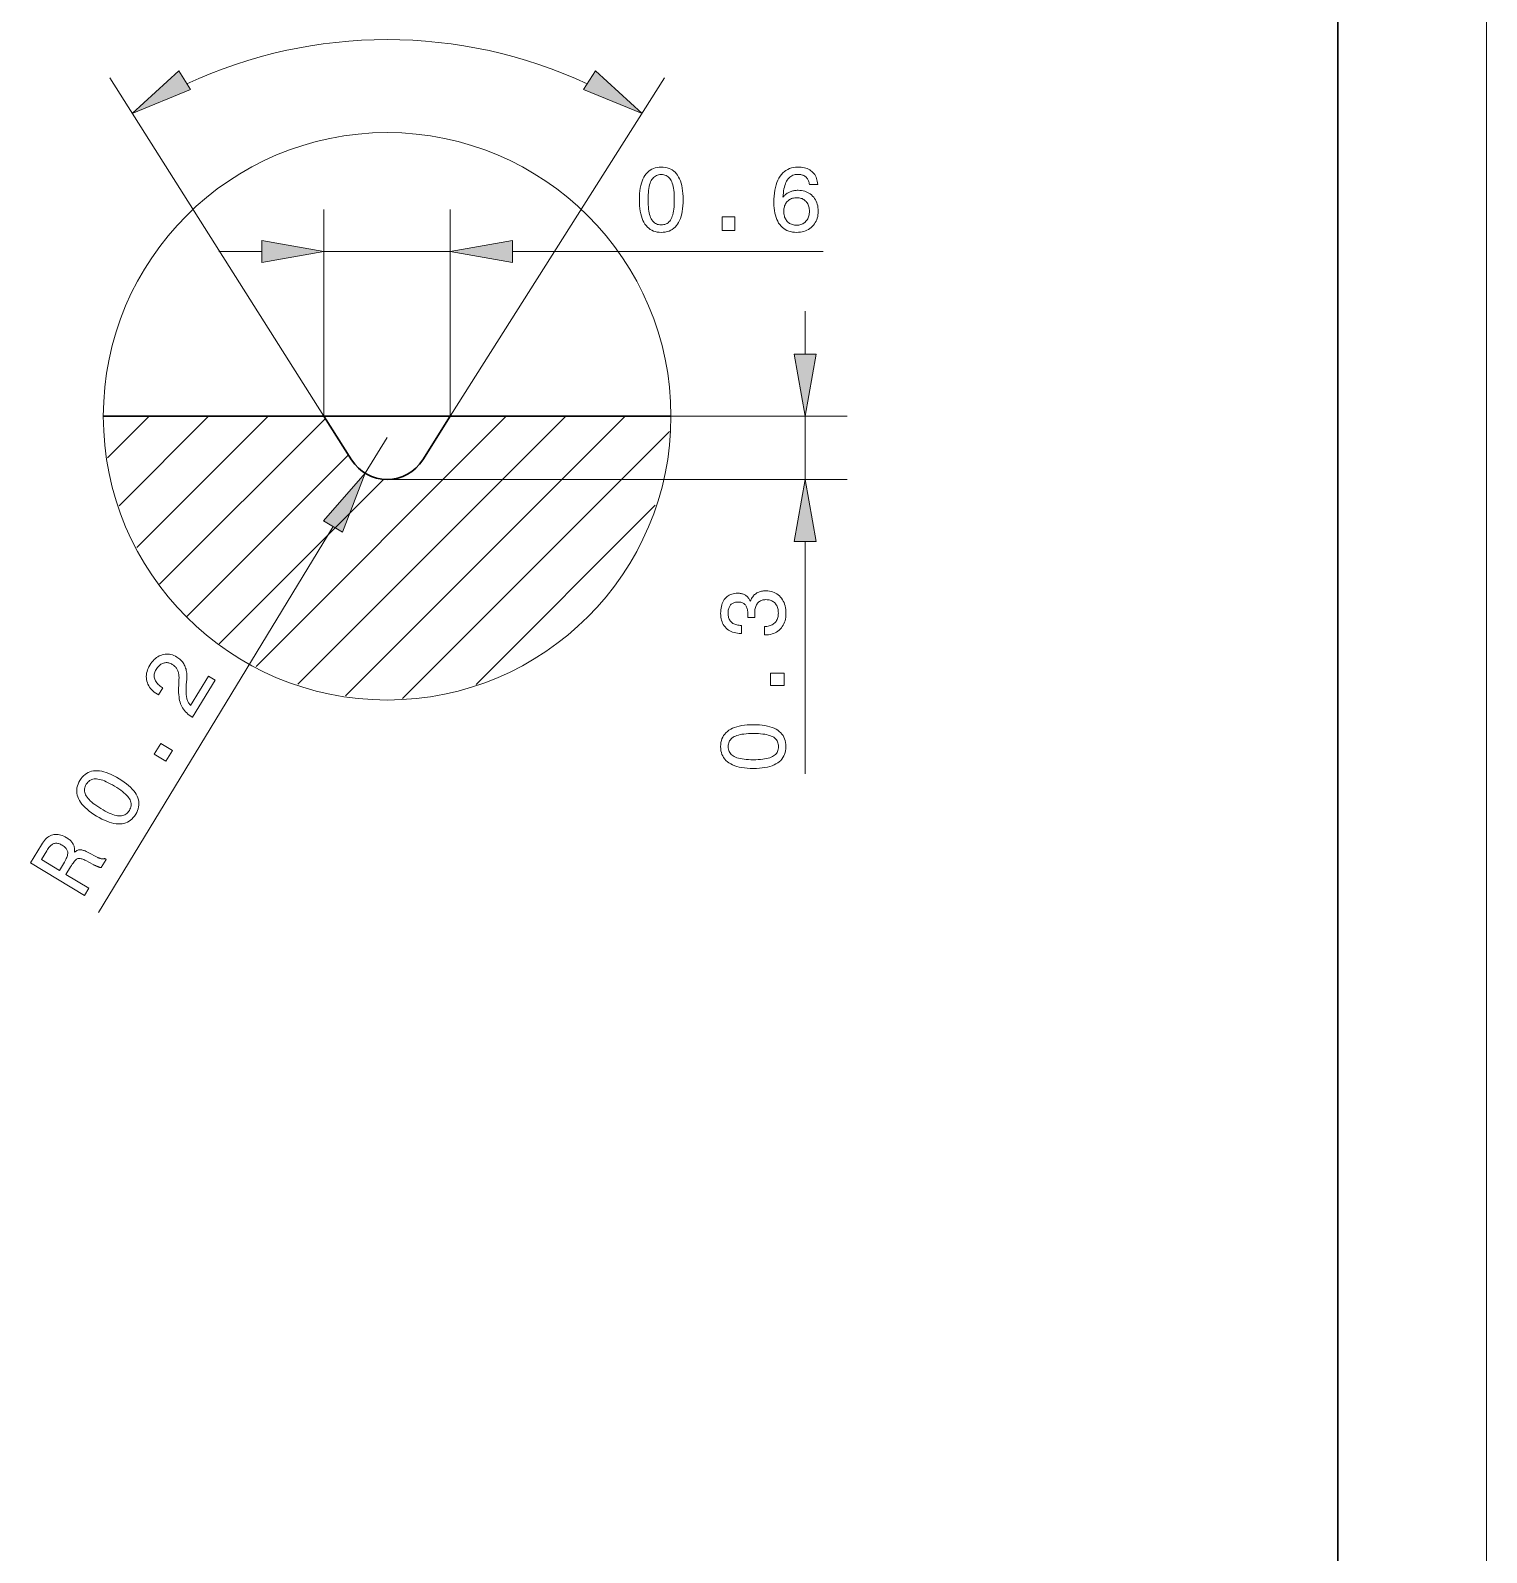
# Model space of a CAD drawing. Extents: x 0 to 594, y 0 to 521.
# Drawn here: x 524.6 to 593.8, y 294.7 to 367 of the extents above; entities that cross this region are included whole.
import ezdxf

# ---------------------------------------------------------------- set-up
doc = ezdxf.new("R2010")
doc.units = 0

msp = doc.modelspace()

# ---------------------------------------------------------------- linework, layer by layer
at = {"color": 7, "lineweight": 13}
msp.add_line((593.818, 0), (593.818, 419.914), dxfattribs=at)
at = {"color": 7, "lineweight": 30}
for p, q in [((586.749, 412.845), (586.749, 7.069)), ((528.094, 348.683), (555.066, 348.683))]:
    msp.add_line(p, q, dxfattribs=at)
at = {"color": 7, "lineweight": 13, "ltscale": 0.475911}
for p, q in [((538.58, 348.683), (528.398, 364.767)), ((544.58, 348.683), (554.761, 364.767))]:
    msp.add_line(p, q, dxfattribs=at)
at = {"color": 5, "lineweight": 13, "ltscale": 0.245795}
for p, q in [((538.58, 348.683), (538.58, 358.514)), ((544.58, 348.683), (544.58, 358.514))]:
    msp.add_line(p, q, dxfattribs=at)
at = {"color": 5, "lineweight": 13, "ltscale": 0.05114}
msp.add_line((533.58, 356.514), (535.625, 356.514), dxfattribs=at)
at = {"color": 5, "lineweight": 13, "ltscale": 0.15}
msp.add_line((538.58, 356.514), (544.58, 356.514), dxfattribs=at)
at = {"color": 5, "lineweight": 13, "ltscale": 0.369221}
msp.add_line((547.534, 356.514), (562.303, 356.514), dxfattribs=at)
at = {"color": 5, "lineweight": 13, "ltscale": 0.051139}
msp.add_line((561.445, 351.637), (561.445, 353.683), dxfattribs=at)
at = {"color": 7, "lineweight": 13, "ltscale": 0.069905}
msp.add_line((528.289, 346.705), (530.266, 348.683), dxfattribs=at)
at = {"color": 7, "lineweight": 13, "ltscale": 0.150263}
msp.add_line((528.845, 344.433), (533.095, 348.683), dxfattribs=at)
at = {"color": 7, "lineweight": 13, "ltscale": 0.22028}
msp.add_line((529.693, 342.452), (535.923, 348.683), dxfattribs=at)
at = {"color": 7, "lineweight": 13, "ltscale": 0.278503}
msp.add_line((530.769, 340.7), (538.646, 348.578), dxfattribs=at)
at = {"color": 7, "lineweight": 13, "ltscale": 0.420281}
msp.add_line((535.349, 336.795), (547.237, 348.683), dxfattribs=at)
at = {"color": 7, "lineweight": 13, "ltscale": 0.450263}
msp.add_line((537.33, 335.947), (550.065, 348.683), dxfattribs=at)
at = {"color": 7, "lineweight": 30, "ltscale": 0.061238}
for p, q in [((539.89, 346.613), (538.58, 348.683)), ((543.27, 346.613), (544.58, 348.683))]:
    msp.add_line(p, q, dxfattribs=at)
at = {"color": 7, "lineweight": 13, "ltscale": 0.469906}
msp.add_line((539.603, 335.392), (552.894, 348.683), dxfattribs=at)
at = {"color": 5, "lineweight": 13, "ltscale": 0.209479}
msp.add_line((555.066, 348.683), (563.445, 348.683), dxfattribs=at)
at = {"color": 5, "lineweight": 13, "ltscale": 0.075}
msp.add_line((561.445, 345.683), (561.445, 348.683), dxfattribs=at)
at = {"color": 5, "lineweight": 13, "ltscale": 0.05}
msp.add_line((541.58, 347.683), (540.542, 345.973), dxfattribs=at)
at = {"color": 7, "lineweight": 13, "ltscale": 0.448509}
msp.add_line((542.308, 335.269), (554.994, 347.954), dxfattribs=at)
at = {"color": 7, "lineweight": 13, "ltscale": 0.27219}
msp.add_line((532.044, 339.147), (539.743, 346.846), dxfattribs=at)
at = {"color": 7, "lineweight": 13, "ltscale": 0.276511}
msp.add_line((533.598, 337.872), (541.419, 345.693), dxfattribs=at)
at = {"color": 5, "lineweight": 13}
for p, q in [((541.58, 345.683), (563.445, 345.683)), ((539.009, 343.448), (527.873, 325.103))]:
    msp.add_line(p, q, dxfattribs=at)
at = {"color": 7, "lineweight": 13, "ltscale": 0.300986}
msp.add_line((545.809, 335.941), (554.322, 344.454), dxfattribs=at)
at = {"color": 5, "lineweight": 13, "ltscale": 0.276097}
msp.add_line((561.445, 331.684), (561.445, 342.728), dxfattribs=at)
at = {"color": 7, "lineweight": 13}
for points in [[(531.686, 365.098), (529.468, 363.078), (532.243, 364.218)], [(550.917, 364.218), (553.692, 363.078), (551.474, 365.098)]]:
    msp.add_lwpolyline(points, close=True, dxfattribs=at)
at = {"color": 5, "lineweight": 13}
for points in [[(553.564, 358.978), (553.567, 359.126), (553.575, 359.267), (553.588, 359.401), (553.607, 359.528), (553.631, 359.648), (553.66, 359.76), (553.694, 359.865), (553.734, 359.963), (553.779, 360.053), (553.83, 360.136), (553.885, 360.212), (553.946, 360.279), (554.011, 360.339), (554.081, 360.39), (554.156, 360.434), (554.236, 360.47), (554.32, 360.498), (554.41, 360.518), (554.504, 360.529), (554.604, 360.533), (554.703, 360.53), (554.798, 360.518), (554.888, 360.498), (554.973, 360.47), (555.053, 360.435), (555.128, 360.392), (555.198, 360.34), (555.263, 360.281), (555.323, 360.214), (555.378, 360.139), (555.428, 360.057), (555.473, 359.967), (555.512, 359.869), (555.546, 359.764), (555.575, 359.652), (555.599, 359.532), (555.617, 359.404), (555.63, 359.27), (555.638, 359.127), (555.641, 358.978), (555.638, 358.828), (555.63, 358.686), (555.617, 358.552), (555.599, 358.425), (555.575, 358.306), (555.546, 358.194), (555.512, 358.089), (555.473, 357.992), (555.428, 357.902), (555.378, 357.82), (555.323, 357.746), (555.263, 357.679), (555.198, 357.62), (555.128, 357.569), (555.053, 357.526), (554.973, 357.491), (554.888, 357.463), (554.798, 357.444), (554.703, 357.432), (554.604, 357.428), (554.504, 357.432), (554.41, 357.444), (554.32, 357.464), (554.236, 357.491), (554.156, 357.527), (554.081, 357.57), (554.011, 357.621), (553.946, 357.68), (553.885, 357.747), (553.83, 357.822), (553.779, 357.905), (553.734, 357.995), (553.694, 358.092), (553.66, 358.196), (553.631, 358.308), (553.607, 358.427), (553.588, 358.554), (553.575, 358.688), (553.567, 358.829)], [(562.037, 359.703), (561.641, 359.703), (561.635, 359.749), (561.627, 359.792), (561.616, 359.833), (561.604, 359.872), (561.589, 359.909), (561.571, 359.944), (561.551, 359.976), (561.529, 360.006), (561.505, 360.034), (561.478, 360.06), (561.45, 360.084), (561.419, 360.105), (561.386, 360.123), (561.351, 360.139), (561.313, 360.153), (561.274, 360.164), (561.233, 360.172), (561.19, 360.179), (561.144, 360.182), (561.097, 360.184), (561.033, 360.181), (560.971, 360.173), (560.913, 360.159), (560.858, 360.14), (560.806, 360.116), (560.758, 360.086), (560.712, 360.051), (560.669, 360.011), (560.63, 359.965), (560.593, 359.914), (560.559, 359.857), (560.529, 359.795), (560.501, 359.727), (560.476, 359.653), (560.454, 359.574), (560.435, 359.49), (560.419, 359.4), (560.406, 359.304), (560.396, 359.202), (560.388, 359.096), (560.414, 359.127), (560.441, 359.157), (560.469, 359.186), (560.499, 359.213), (560.529, 359.238), (560.56, 359.262), (560.593, 359.285), (560.627, 359.305), (560.661, 359.325), (560.697, 359.342), (560.734, 359.358), (560.772, 359.373), (560.811, 359.385), (560.85, 359.396), (560.891, 359.406), (560.932, 359.413), (560.974, 359.419), (561.017, 359.423), (561.061, 359.426), (561.105, 359.427), (561.189, 359.424), (561.269, 359.416), (561.346, 359.402), (561.42, 359.383), (561.491, 359.358), (561.559, 359.328), (561.623, 359.293), (561.684, 359.252), (561.742, 359.206), (561.797, 359.154), (561.847, 359.097), (561.892, 359.037), (561.932, 358.974), (561.967, 358.907), (561.996, 358.837), (562.02, 358.763), (562.038, 358.686), (562.052, 358.605), (562.06, 358.521), (562.062, 358.434), (562.06, 358.346), (562.051, 358.262), (562.037, 358.181), (562.017, 358.103), (561.992, 358.029), (561.961, 357.958), (561.924, 357.89), (561.882, 357.826), (561.834, 357.765), (561.781, 357.707), (561.723, 357.654), (561.661, 357.607), (561.596, 357.565), (561.528, 357.529), (561.456, 357.498), (561.381, 357.473), (561.302, 357.453), (561.219, 357.439), (561.133, 357.431), (561.044, 357.428), (560.941, 357.432), (560.843, 357.443), (560.75, 357.461), (560.662, 357.486), (560.579, 357.519), (560.5, 357.559), (560.427, 357.607), (560.359, 357.661), (560.295, 357.723), (560.237, 357.793), (560.183, 357.869), (560.136, 357.952), (560.094, 358.041), (560.057, 358.136), (560.026, 358.238), (560.001, 358.347), (559.982, 358.461), (559.967, 358.583), (559.959, 358.711), (559.956, 358.845), (559.959, 359.002), (559.968, 359.152), (559.983, 359.295), (560.004, 359.431), (560.031, 359.559), (560.064, 359.68), (560.102, 359.794), (560.147, 359.901), (560.198, 360), (560.255, 360.092), (560.317, 360.176), (560.383, 360.251), (560.455, 360.317), (560.531, 360.374), (560.613, 360.423), (560.699, 360.463), (560.789, 360.494), (560.885, 360.516), (560.985, 360.529), (561.091, 360.533), (561.174, 360.531), (561.254, 360.525), (561.331, 360.514), (561.404, 360.499), (561.473, 360.479), (561.539, 360.455), (561.601, 360.427), (561.66, 360.395), (561.715, 360.358), (561.766, 360.316), (561.813, 360.271), (561.856, 360.222), (561.895, 360.17), (561.928, 360.114), (561.958, 360.054), (561.983, 359.991), (562.003, 359.924), (562.019, 359.854), (562.03, 359.78)], [(553.977, 358.978), (553.979, 358.857), (553.983, 358.743), (553.991, 358.636), (554.002, 358.535), (554.015, 358.441), (554.032, 358.353), (554.052, 358.273), (554.075, 358.198), (554.1, 358.131), (554.129, 358.07), (554.161, 358.015), (554.197, 357.966), (554.236, 357.923), (554.278, 357.886), (554.324, 357.854), (554.373, 357.828), (554.425, 357.808), (554.481, 357.794), (554.541, 357.785), (554.604, 357.782), (554.667, 357.785), (554.726, 357.794), (554.782, 357.808), (554.835, 357.828), (554.884, 357.853), (554.93, 357.885), (554.972, 357.922), (555.01, 357.964), (555.045, 358.013), (555.077, 358.067), (555.105, 358.127), (555.13, 358.194), (555.153, 358.268), (555.172, 358.349), (555.188, 358.437), (555.202, 358.531), (555.212, 358.633), (555.219, 358.741), (555.224, 358.856), (555.225, 358.978), (555.224, 359.1), (555.219, 359.215), (555.212, 359.324), (555.202, 359.425), (555.188, 359.52), (555.172, 359.608), (555.153, 359.689), (555.13, 359.763), (555.105, 359.83), (555.077, 359.89), (555.045, 359.945), (555.01, 359.993), (554.972, 360.036), (554.93, 360.073), (554.884, 360.104), (554.835, 360.13), (554.782, 360.149), (554.726, 360.164), (554.667, 360.172), (554.604, 360.175), (554.541, 360.172), (554.481, 360.164), (554.425, 360.149), (554.373, 360.129), (554.324, 360.103), (554.278, 360.071), (554.236, 360.034), (554.197, 359.991), (554.161, 359.942), (554.129, 359.887), (554.1, 359.826), (554.075, 359.759), (554.052, 359.685), (554.032, 359.604), (554.015, 359.516), (554.002, 359.422), (553.991, 359.321), (553.983, 359.213), (553.979, 359.099)], [(561.645, 358.429), (561.643, 358.487), (561.638, 358.542), (561.63, 358.595), (561.619, 358.645), (561.604, 358.693), (561.587, 358.739), (561.565, 358.782), (561.541, 358.823), (561.513, 358.861), (561.483, 358.897), (561.449, 358.931), (561.414, 358.96), (561.376, 358.987), (561.337, 359.009), (561.295, 359.029), (561.251, 359.044), (561.206, 359.057), (561.158, 359.065), (561.108, 359.071), (561.057, 359.072), (560.999, 359.071), (560.944, 359.066), (560.891, 359.057), (560.841, 359.045), (560.794, 359.029), (560.748, 359.01), (560.706, 358.988), (560.666, 358.962), (560.629, 358.932), (560.594, 358.9), (560.562, 358.864), (560.534, 358.825), (560.509, 358.784), (560.487, 358.741), (560.468, 358.695), (560.453, 358.646), (560.441, 358.595), (560.433, 358.541), (560.428, 358.484), (560.426, 358.425), (560.428, 358.366), (560.433, 358.31), (560.441, 358.256), (560.453, 358.204), (560.468, 358.155), (560.486, 358.108), (560.508, 358.064), (560.532, 358.022), (560.56, 357.983), (560.592, 357.947), (560.626, 357.913), (560.663, 357.883), (560.702, 357.856), (560.743, 357.833), (560.787, 357.814), (560.833, 357.798), (560.881, 357.786), (560.932, 357.777), (560.985, 357.771), (561.04, 357.77), (561.093, 357.771), (561.144, 357.777), (561.193, 357.786), (561.239, 357.799), (561.284, 357.815), (561.327, 357.835), (561.368, 357.859), (561.406, 357.886), (561.443, 357.917), (561.477, 357.952), (561.509, 357.99), (561.538, 358.029), (561.563, 358.072), (561.585, 358.116), (561.603, 358.163), (561.618, 358.211), (561.63, 358.263), (561.638, 358.316), (561.643, 358.372)], [(557.504, 357.514), (557.504, 358.158), (558.101, 358.158), (558.101, 357.514)], [(535.625, 355.994), (538.58, 356.514), (535.625, 357.035)], [(547.534, 357.035), (544.58, 356.514), (547.534, 355.994)], [(560.924, 351.637), (561.445, 348.683), (561.966, 351.637)], [(539.454, 343.177), (540.542, 345.973), (538.564, 343.718)], [(561.966, 342.728), (561.445, 345.683), (560.924, 342.728)], [(559.504, 338.292), (559.504, 338.69), (559.566, 338.693), (559.625, 338.699), (559.681, 338.708), (559.735, 338.721), (559.785, 338.737), (559.833, 338.756), (559.877, 338.778), (559.919, 338.803), (559.958, 338.832), (559.995, 338.864), (560.028, 338.899), (560.057, 338.936), (560.083, 338.977), (560.106, 339.019), (560.125, 339.065), (560.141, 339.113), (560.153, 339.164), (560.162, 339.218), (560.167, 339.274), (560.169, 339.333), (560.167, 339.391), (560.162, 339.446), (560.154, 339.499), (560.143, 339.549), (560.129, 339.597), (560.112, 339.642), (560.091, 339.685), (560.067, 339.725), (560.04, 339.763), (560.01, 339.798), (559.978, 339.83), (559.942, 339.859), (559.905, 339.884), (559.865, 339.906), (559.823, 339.925), (559.778, 339.94), (559.731, 339.952), (559.682, 339.961), (559.63, 339.966), (559.576, 339.968), (559.527, 339.966), (559.48, 339.961), (559.436, 339.952), (559.393, 339.941), (559.353, 339.926), (559.315, 339.907), (559.279, 339.885), (559.246, 339.86), (559.214, 339.832), (559.185, 339.8), (559.158, 339.765), (559.135, 339.727), (559.114, 339.687), (559.095, 339.644), (559.08, 339.598), (559.067, 339.55), (559.057, 339.499), (559.05, 339.445), (559.046, 339.388), (559.045, 339.329), (559.045, 339.32), (559.045, 339.312), (559.045, 339.303), (559.045, 339.294), (559.045, 339.286), (559.046, 339.277), (559.046, 339.268), (559.046, 339.259), (559.047, 339.249), (559.047, 339.24), (559.047, 339.231), (559.048, 339.22), (559.048, 339.21), (559.049, 339.198), (559.05, 339.186), (559.05, 339.174), (559.051, 339.161), (559.052, 339.147), (559.052, 339.133), (559.053, 339.118), (558.714, 339.118), (558.714, 339.127), (558.715, 339.136), (558.715, 339.145), (558.715, 339.154), (558.716, 339.163), (558.716, 339.172), (558.716, 339.181), (558.717, 339.189), (558.717, 339.198), (558.717, 339.207), (558.717, 339.215), (558.717, 339.223), (558.718, 339.231), (558.718, 339.239), (558.718, 339.247), (558.718, 339.255), (558.718, 339.262), (558.718, 339.27), (558.718, 339.277), (558.718, 339.285), (558.717, 339.341), (558.714, 339.395), (558.708, 339.445), (558.7, 339.493), (558.689, 339.538), (558.677, 339.579), (558.662, 339.618), (558.645, 339.654), (558.625, 339.686), (558.603, 339.716), (558.579, 339.742), (558.552, 339.766), (558.523, 339.787), (558.492, 339.805), (558.458, 339.821), (558.422, 339.833), (558.383, 339.843), (558.342, 339.85), (558.298, 339.854), (558.252, 339.856), (558.208, 339.854), (558.165, 339.85), (558.125, 339.844), (558.087, 339.834), (558.051, 339.822), (558.017, 339.807), (557.985, 339.789), (557.955, 339.769), (557.928, 339.746), (557.902, 339.72), (557.879, 339.691), (557.858, 339.661), (557.84, 339.628), (557.824, 339.592), (557.81, 339.554), (557.799, 339.514), (557.791, 339.471), (557.785, 339.426), (557.781, 339.379), (557.78, 339.329), (557.782, 339.273), (557.786, 339.22), (557.795, 339.169), (557.806, 339.121), (557.82, 339.077), (557.838, 339.034), (557.859, 338.995), (557.884, 338.958), (557.911, 338.925), (557.942, 338.893), (557.976, 338.865), (558.013, 338.84), (558.053, 338.818), (558.096, 338.798), (558.143, 338.782), (558.192, 338.769), (558.244, 338.758), (558.299, 338.751), (558.357, 338.746), (558.419, 338.745), (558.419, 338.361), (558.389, 338.361), (558.303, 338.364), (558.22, 338.371), (558.141, 338.384), (558.065, 338.402), (557.993, 338.425), (557.925, 338.453), (557.86, 338.487), (557.799, 338.525), (557.741, 338.569), (557.687, 338.617), (557.638, 338.67), (557.593, 338.727), (557.554, 338.787), (557.52, 338.851), (557.491, 338.918), (557.468, 338.989), (557.449, 339.063), (557.436, 339.141), (557.428, 339.223), (557.426, 339.308), (557.428, 339.398), (557.434, 339.483), (557.445, 339.565), (557.46, 339.642), (557.479, 339.716), (557.502, 339.785), (557.53, 339.85), (557.562, 339.911), (557.598, 339.968), (557.639, 340.02), (557.683, 340.068), (557.731, 340.111), (557.782, 340.149), (557.836, 340.182), (557.894, 340.21), (557.955, 340.233), (558.019, 340.25), (558.087, 340.263), (558.159, 340.271), (558.233, 340.273), (558.276, 340.272), (558.318, 340.269), (558.358, 340.265), (558.397, 340.258), (558.435, 340.249), (558.471, 340.239), (558.506, 340.226), (558.54, 340.212), (558.573, 340.196), (558.604, 340.177), (558.634, 340.157), (558.663, 340.135), (558.69, 340.112), (558.716, 340.086), (558.74, 340.058), (558.762, 340.029), (558.784, 339.998), (558.803, 339.965), (558.821, 339.93), (558.838, 339.894), (558.857, 339.941), (558.878, 339.986), (558.9, 340.029), (558.925, 340.069), (558.952, 340.107), (558.98, 340.143), (559.011, 340.176), (559.043, 340.207), (559.078, 340.235), (559.114, 340.262), (559.153, 340.285), (559.193, 340.307), (559.235, 340.326), (559.278, 340.342), (559.324, 340.356), (559.371, 340.367), (559.419, 340.376), (559.47, 340.382), (559.522, 340.386), (559.576, 340.387), (559.661, 340.384), (559.742, 340.375), (559.82, 340.361), (559.895, 340.34), (559.966, 340.313), (560.033, 340.281), (560.098, 340.242), (560.158, 340.198), (560.216, 340.148), (560.27, 340.092), (560.319, 340.031), (560.364, 339.966), (560.403, 339.897), (560.437, 339.825), (560.466, 339.748), (560.489, 339.668), (560.508, 339.584), (560.521, 339.496), (560.529, 339.404), (560.531, 339.308), (560.528, 339.217), (560.52, 339.13), (560.507, 339.046), (560.488, 338.967), (560.463, 338.891), (560.433, 338.819), (560.398, 338.75), (560.357, 338.686), (560.311, 338.625), (560.259, 338.568), (560.203, 338.515), (560.143, 338.468), (560.08, 338.427), (560.013, 338.391), (559.942, 338.361), (559.868, 338.336), (559.79, 338.316), (559.708, 338.303), (559.623, 338.294), (559.534, 338.292)], [(532.333, 334.378), (532.322, 334.384), (532.249, 334.431), (532.18, 334.48), (532.115, 334.532), (532.055, 334.585), (532, 334.64), (531.95, 334.697), (531.904, 334.757), (531.863, 334.818), (531.826, 334.881), (531.794, 334.946), (531.766, 335.015), (531.742, 335.09), (531.722, 335.171), (531.704, 335.257), (531.691, 335.348), (531.681, 335.446), (531.674, 335.549), (531.671, 335.657), (531.672, 335.771), (531.676, 335.891), (531.689, 336.181), (531.691, 336.233), (531.691, 336.282), (531.689, 336.33), (531.685, 336.376), (531.68, 336.42), (531.672, 336.462), (531.663, 336.503), (531.652, 336.541), (531.639, 336.578), (531.625, 336.613), (531.608, 336.646), (531.59, 336.679), (531.569, 336.71), (531.546, 336.739), (531.522, 336.768), (531.495, 336.795), (531.466, 336.821), (531.436, 336.846), (531.403, 336.87), (531.368, 336.892), (531.328, 336.915), (531.287, 336.934), (531.246, 336.949), (531.205, 336.961), (531.163, 336.969), (531.122, 336.973), (531.08, 336.973), (531.039, 336.97), (530.997, 336.963), (530.955, 336.952), (530.913, 336.937), (530.873, 336.919), (530.835, 336.898), (530.798, 336.874), (530.762, 336.845), (530.727, 336.814), (530.694, 336.779), (530.662, 336.741), (530.632, 336.699), (530.603, 336.654), (530.576, 336.607), (530.555, 336.561), (530.537, 336.515), (530.525, 336.468), (530.516, 336.422), (530.512, 336.376), (530.512, 336.329), (530.516, 336.283), (530.525, 336.237), (530.539, 336.191), (530.556, 336.145), (530.577, 336.101), (530.603, 336.058), (530.632, 336.016), (530.666, 335.976), (530.703, 335.937), (530.745, 335.899), (530.79, 335.862), (530.84, 335.826), (530.893, 335.792), (530.924, 335.773), (530.72, 335.438), (530.668, 335.47), (530.59, 335.52), (530.518, 335.573), (530.453, 335.629), (530.393, 335.687), (530.34, 335.748), (530.292, 335.811), (530.252, 335.877), (530.217, 335.946), (530.188, 336.017), (530.166, 336.09), (530.15, 336.166), (530.14, 336.241), (530.138, 336.317), (530.142, 336.393), (530.153, 336.47), (530.17, 336.547), (530.195, 336.625), (530.226, 336.703), (530.264, 336.781), (530.308, 336.86), (530.355, 336.933), (530.405, 337), (530.457, 337.062), (530.512, 337.119), (530.569, 337.17), (530.628, 337.216), (530.69, 337.256), (530.754, 337.29), (530.821, 337.32), (530.891, 337.344), (530.961, 337.361), (531.031, 337.373), (531.101, 337.379), (531.171, 337.378), (531.24, 337.371), (531.31, 337.357), (531.379, 337.338), (531.448, 337.312), (531.517, 337.279), (531.585, 337.241), (531.637, 337.208), (531.685, 337.173), (531.731, 337.136), (531.773, 337.097), (531.813, 337.056), (531.85, 337.013), (531.883, 336.968), (531.914, 336.922), (531.942, 336.873), (531.966, 336.822), (531.988, 336.77), (532.007, 336.715), (532.023, 336.658), (532.037, 336.598), (532.047, 336.537), (532.055, 336.473), (532.06, 336.407), (532.062, 336.338), (532.061, 336.268), (532.058, 336.195), (532.036, 335.912), (532.032, 335.833), (532.029, 335.757), (532.027, 335.686), (532.027, 335.618), (532.028, 335.554), (532.031, 335.494), (532.036, 335.438), (532.042, 335.386), (532.049, 335.338), (532.058, 335.293), (532.068, 335.251), (532.081, 335.211), (532.095, 335.172), (532.11, 335.134), (532.128, 335.098), (532.147, 335.064), (532.167, 335.03), (532.19, 334.999), (532.214, 334.968), (532.24, 334.94), (533.085, 336.331), (533.402, 336.138)], [(560.445, 335.884), (559.802, 335.884), (559.802, 336.481), (560.445, 336.481)], [(558.982, 331.944), (558.833, 331.946), (558.692, 331.954), (558.558, 331.968), (558.431, 331.986), (558.311, 332.01), (558.199, 332.039), (558.094, 332.074), (557.997, 332.114), (557.906, 332.159), (557.823, 332.209), (557.748, 332.265), (557.68, 332.325), (557.62, 332.391), (557.569, 332.461), (557.525, 332.536), (557.489, 332.615), (557.461, 332.7), (557.442, 332.789), (557.43, 332.884), (557.426, 332.983), (557.43, 333.083), (557.442, 333.178), (557.461, 333.268), (557.489, 333.353), (557.524, 333.433), (557.568, 333.508), (557.619, 333.578), (557.678, 333.643), (557.745, 333.703), (557.82, 333.758), (557.903, 333.808), (557.993, 333.852), (558.09, 333.892), (558.195, 333.926), (558.307, 333.955), (558.427, 333.978), (558.555, 333.997), (558.69, 334.01), (558.832, 334.018), (558.982, 334.02), (559.131, 334.018), (559.273, 334.01), (559.407, 333.997), (559.534, 333.978), (559.654, 333.955), (559.766, 333.926), (559.87, 333.892), (559.967, 333.852), (560.057, 333.808), (560.139, 333.758), (560.214, 333.703), (560.28, 333.643), (560.339, 333.578), (560.39, 333.508), (560.433, 333.433), (560.468, 333.353), (560.496, 333.268), (560.515, 333.178), (560.527, 333.083), (560.531, 332.983), (560.527, 332.884), (560.515, 332.789), (560.496, 332.7), (560.468, 332.615), (560.433, 332.536), (560.389, 332.461), (560.338, 332.391), (560.279, 332.325), (560.212, 332.265), (560.137, 332.209), (560.054, 332.159), (559.965, 332.114), (559.867, 332.074), (559.763, 332.039), (559.651, 332.01), (559.532, 331.986), (559.405, 331.968), (559.271, 331.954), (559.13, 331.946)], [(558.982, 332.357), (559.102, 332.358), (559.216, 332.363), (559.324, 332.371), (559.424, 332.381), (559.518, 332.395), (559.606, 332.412), (559.687, 332.431), (559.761, 332.454), (559.828, 332.48), (559.889, 332.509), (559.944, 332.541), (559.993, 332.576), (560.036, 332.615), (560.073, 332.657), (560.105, 332.703), (560.131, 332.752), (560.151, 332.805), (560.165, 332.861), (560.174, 332.92), (560.177, 332.983), (560.174, 333.046), (560.166, 333.106), (560.151, 333.162), (560.131, 333.215), (560.106, 333.264), (560.075, 333.309), (560.038, 333.351), (559.995, 333.39), (559.946, 333.425), (559.892, 333.456), (559.832, 333.485), (559.765, 333.51), (559.691, 333.532), (559.61, 333.551), (559.522, 333.568), (559.428, 333.581), (559.327, 333.592), (559.218, 333.599), (559.103, 333.603), (558.982, 333.605), (558.859, 333.603), (558.744, 333.599), (558.636, 333.592), (558.534, 333.581), (558.439, 333.568), (558.351, 333.551), (558.27, 333.532), (558.196, 333.51), (558.129, 333.485), (558.069, 333.456), (558.015, 333.425), (557.966, 333.39), (557.924, 333.351), (557.887, 333.309), (557.855, 333.264), (557.83, 333.215), (557.81, 333.162), (557.796, 333.106), (557.787, 333.046), (557.784, 332.983), (557.787, 332.92), (557.796, 332.861), (557.81, 332.805), (557.83, 332.752), (557.856, 332.703), (557.888, 332.657), (557.925, 332.615), (557.968, 332.576), (558.017, 332.541), (558.072, 332.509), (558.133, 332.48), (558.2, 332.454), (558.275, 332.431), (558.356, 332.412), (558.443, 332.395), (558.538, 332.381), (558.639, 332.371), (558.746, 332.363), (558.861, 332.358)], [(531.065, 332.289), (530.516, 332.623), (530.825, 333.133), (531.375, 332.799)], [(527.77, 329.68), (527.644, 329.759), (527.528, 329.839), (527.42, 329.92), (527.321, 330.002), (527.231, 330.084), (527.151, 330.168), (527.079, 330.252), (527.016, 330.336), (526.962, 330.422), (526.917, 330.508), (526.882, 330.595), (526.855, 330.681), (526.838, 330.768), (526.83, 330.855), (526.832, 330.942), (526.843, 331.028), (526.863, 331.115), (526.892, 331.202), (526.931, 331.289), (526.979, 331.376), (527.034, 331.459), (527.094, 331.534), (527.157, 331.601), (527.225, 331.659), (527.297, 331.709), (527.373, 331.751), (527.453, 331.784), (527.537, 331.809), (527.626, 331.825), (527.718, 331.833), (527.815, 331.833), (527.915, 331.825), (528.019, 331.808), (528.126, 331.782), (528.237, 331.749), (528.352, 331.707), (528.47, 331.656), (528.592, 331.598), (528.718, 331.53), (528.847, 331.455), (528.974, 331.375), (529.091, 331.295), (529.199, 331.214), (529.298, 331.132), (529.388, 331.05), (529.469, 330.967), (529.54, 330.884), (529.603, 330.8), (529.656, 330.715), (529.701, 330.63), (529.736, 330.544), (529.762, 330.458), (529.778, 330.372), (529.785, 330.286), (529.783, 330.2), (529.772, 330.113), (529.751, 330.026), (529.721, 329.939), (529.682, 329.852), (529.634, 329.764), (529.579, 329.682), (529.52, 329.607), (529.457, 329.541), (529.389, 329.483), (529.317, 329.433), (529.241, 329.391), (529.161, 329.358), (529.077, 329.333), (528.988, 329.316), (528.895, 329.307), (528.799, 329.307), (528.698, 329.315), (528.594, 329.332), (528.487, 329.356), (528.376, 329.389), (528.262, 329.431), (528.144, 329.48), (528.023, 329.539), (527.898, 329.605)], [(527.984, 330.033), (528.088, 329.972), (528.188, 329.917), (528.284, 329.867), (528.375, 329.824), (528.463, 329.787), (528.546, 329.756), (528.625, 329.731), (528.701, 329.712), (528.772, 329.699), (528.839, 329.692), (528.902, 329.691), (528.962, 329.696), (529.02, 329.707), (529.073, 329.723), (529.124, 329.746), (529.172, 329.775), (529.216, 329.809), (529.258, 329.85), (529.296, 329.896), (529.331, 329.948), (529.361, 330.004), (529.385, 330.059), (529.402, 330.114), (529.412, 330.17), (529.416, 330.225), (529.413, 330.28), (529.403, 330.335), (529.386, 330.39), (529.363, 330.445), (529.333, 330.5), (529.296, 330.556), (529.252, 330.612), (529.2, 330.67), (529.141, 330.728), (529.075, 330.788), (529.001, 330.848), (528.92, 330.91), (528.831, 330.972), (528.735, 331.035), (528.632, 331.1), (528.527, 331.162), (528.426, 331.218), (528.329, 331.268), (528.237, 331.312), (528.149, 331.35), (528.065, 331.381), (527.986, 331.407), (527.911, 331.426), (527.841, 331.439), (527.774, 331.447), (527.712, 331.448), (527.652, 331.443), (527.596, 331.432), (527.542, 331.415), (527.492, 331.393), (527.445, 331.364), (527.4, 331.329), (527.359, 331.289), (527.321, 331.242), (527.286, 331.19), (527.255, 331.135), (527.232, 331.079), (527.215, 331.024), (527.205, 330.969), (527.202, 330.913), (527.205, 330.858), (527.215, 330.802), (527.232, 330.746), (527.255, 330.691), (527.285, 330.635), (527.322, 330.579), (527.367, 330.522), (527.419, 330.464), (527.477, 330.405), (527.544, 330.345), (527.617, 330.284), (527.698, 330.223), (527.786, 330.16), (527.882, 330.097)], [(527.193, 325.91), (524.632, 327.465), (525.152, 328.321), (525.199, 328.394), (525.247, 328.461), (525.297, 328.522), (525.348, 328.577), (525.401, 328.626), (525.455, 328.67), (525.511, 328.707), (525.569, 328.739), (525.628, 328.765), (525.689, 328.785), (525.75, 328.798), (525.813, 328.806), (525.877, 328.808), (525.942, 328.804), (526.008, 328.794), (526.075, 328.778), (526.143, 328.756), (526.211, 328.727), (526.281, 328.693), (526.352, 328.653), (526.393, 328.627), (526.432, 328.6), (526.468, 328.572), (526.502, 328.543), (526.534, 328.513), (526.563, 328.483), (526.59, 328.451), (526.615, 328.419), (526.637, 328.385), (526.657, 328.351), (526.675, 328.315), (526.69, 328.279), (526.703, 328.243), (526.713, 328.205), (526.722, 328.166), (526.727, 328.127), (526.731, 328.087), (526.732, 328.046), (526.731, 328.004), (526.727, 327.962), (526.753, 327.984), (526.778, 328.003), (526.804, 328.02), (526.83, 328.036), (526.856, 328.049), (526.882, 328.059), (526.908, 328.068), (526.935, 328.074), (526.961, 328.078), (526.987, 328.08), (527.015, 328.079), (527.045, 328.076), (527.077, 328.07), (527.111, 328.062), (527.148, 328.051), (527.187, 328.037), (527.229, 328.021), (527.272, 328.002), (527.318, 327.98), (527.367, 327.956), (527.799, 327.73), (527.827, 327.716), (527.853, 327.703), (527.878, 327.692), (527.902, 327.681), (527.925, 327.672), (527.946, 327.664), (527.966, 327.657), (527.985, 327.651), (528.002, 327.647), (528.018, 327.644), (528.034, 327.642), (528.049, 327.641), (528.064, 327.64), (528.079, 327.641), (528.094, 327.643), (528.108, 327.645), (528.122, 327.649), (528.135, 327.653), (528.149, 327.659), (528.162, 327.665), (528.232, 327.622), (527.997, 327.235), (527.986, 327.235), (527.973, 327.236), (527.96, 327.238), (527.946, 327.24), (527.931, 327.243), (527.916, 327.247), (527.9, 327.252), (527.883, 327.257), (527.866, 327.263), (527.848, 327.269), (527.829, 327.276), (527.808, 327.284), (527.787, 327.293), (527.765, 327.303), (527.742, 327.314), (527.717, 327.325), (527.692, 327.337), (527.665, 327.351), (527.638, 327.365), (527.609, 327.379), (527.266, 327.563), (527.216, 327.589), (527.168, 327.611), (527.123, 327.629), (527.08, 327.644), (527.04, 327.655), (527.002, 327.663), (526.967, 327.667), (526.935, 327.668), (526.905, 327.665), (526.878, 327.658), (526.851, 327.646), (526.823, 327.629), (526.793, 327.604), (526.761, 327.574), (526.727, 327.538), (526.692, 327.495), (526.655, 327.446), (526.616, 327.39), (526.575, 327.329), (526.533, 327.261), (526.32, 326.909), (527.401, 326.253)], [(525.408, 328.035), (525.154, 327.617), (526.006, 327.1), (526.246, 327.494), (526.28, 327.553), (526.31, 327.61), (526.336, 327.664), (526.358, 327.716), (526.376, 327.765), (526.39, 327.812), (526.399, 327.856), (526.404, 327.898), (526.405, 327.937), (526.401, 327.974), (526.394, 328.01), (526.383, 328.044), (526.367, 328.078), (526.347, 328.111), (526.324, 328.144), (526.296, 328.175), (526.264, 328.206), (526.228, 328.236), (526.188, 328.265), (526.144, 328.294), (526.099, 328.319), (526.055, 328.341), (526.013, 328.359), (525.971, 328.373), (525.931, 328.383), (525.892, 328.389), (525.854, 328.391), (525.818, 328.389), (525.782, 328.383), (525.747, 328.374), (525.714, 328.36), (525.68, 328.342), (525.646, 328.319), (525.612, 328.292), (525.578, 328.26), (525.544, 328.224), (525.51, 328.184), (525.476, 328.139), (525.442, 328.089)]]:
    msp.add_lwpolyline(points, close=True, dxfattribs=at)
at = {"color": 7, "lineweight": 13}
msp.add_circle((541.58, 348.683), 13.486, dxfattribs=at)
msp.add_arc((541.58, 343.943), 22.646, 65.16287, 114.83713, dxfattribs=at)
at = {"color": 7, "lineweight": 30}
msp.add_arc((541.58, 347.683), 2, 212.33354, 327.66647, dxfattribs=at)
at = {"color": 7, "lineweight": 13}
for points in [[(531.686, 365.098), (529.468, 363.078), (531.686, 365.098), (532.243, 364.218)], [(550.917, 364.218), (553.692, 363.078), (550.917, 364.218), (551.474, 365.098)]]:
    msp.add_solid(points, dxfattribs=at)
at = {"color": 5, "lineweight": 13}
for points in [[(535.625, 355.994), (538.58, 356.514), (535.625, 355.994), (535.625, 357.035)], [(547.534, 357.035), (544.58, 356.514), (547.534, 357.035), (547.534, 355.994)], [(560.924, 351.637), (561.445, 348.683), (560.924, 351.637), (561.966, 351.637)], [(539.454, 343.177), (540.542, 345.973), (539.454, 343.177), (538.564, 343.718)], [(561.966, 342.728), (561.445, 345.683), (561.966, 342.728), (560.924, 342.728)]]:
    msp.add_solid(points, dxfattribs=at)

doc.saveas('drawing.dxf')
